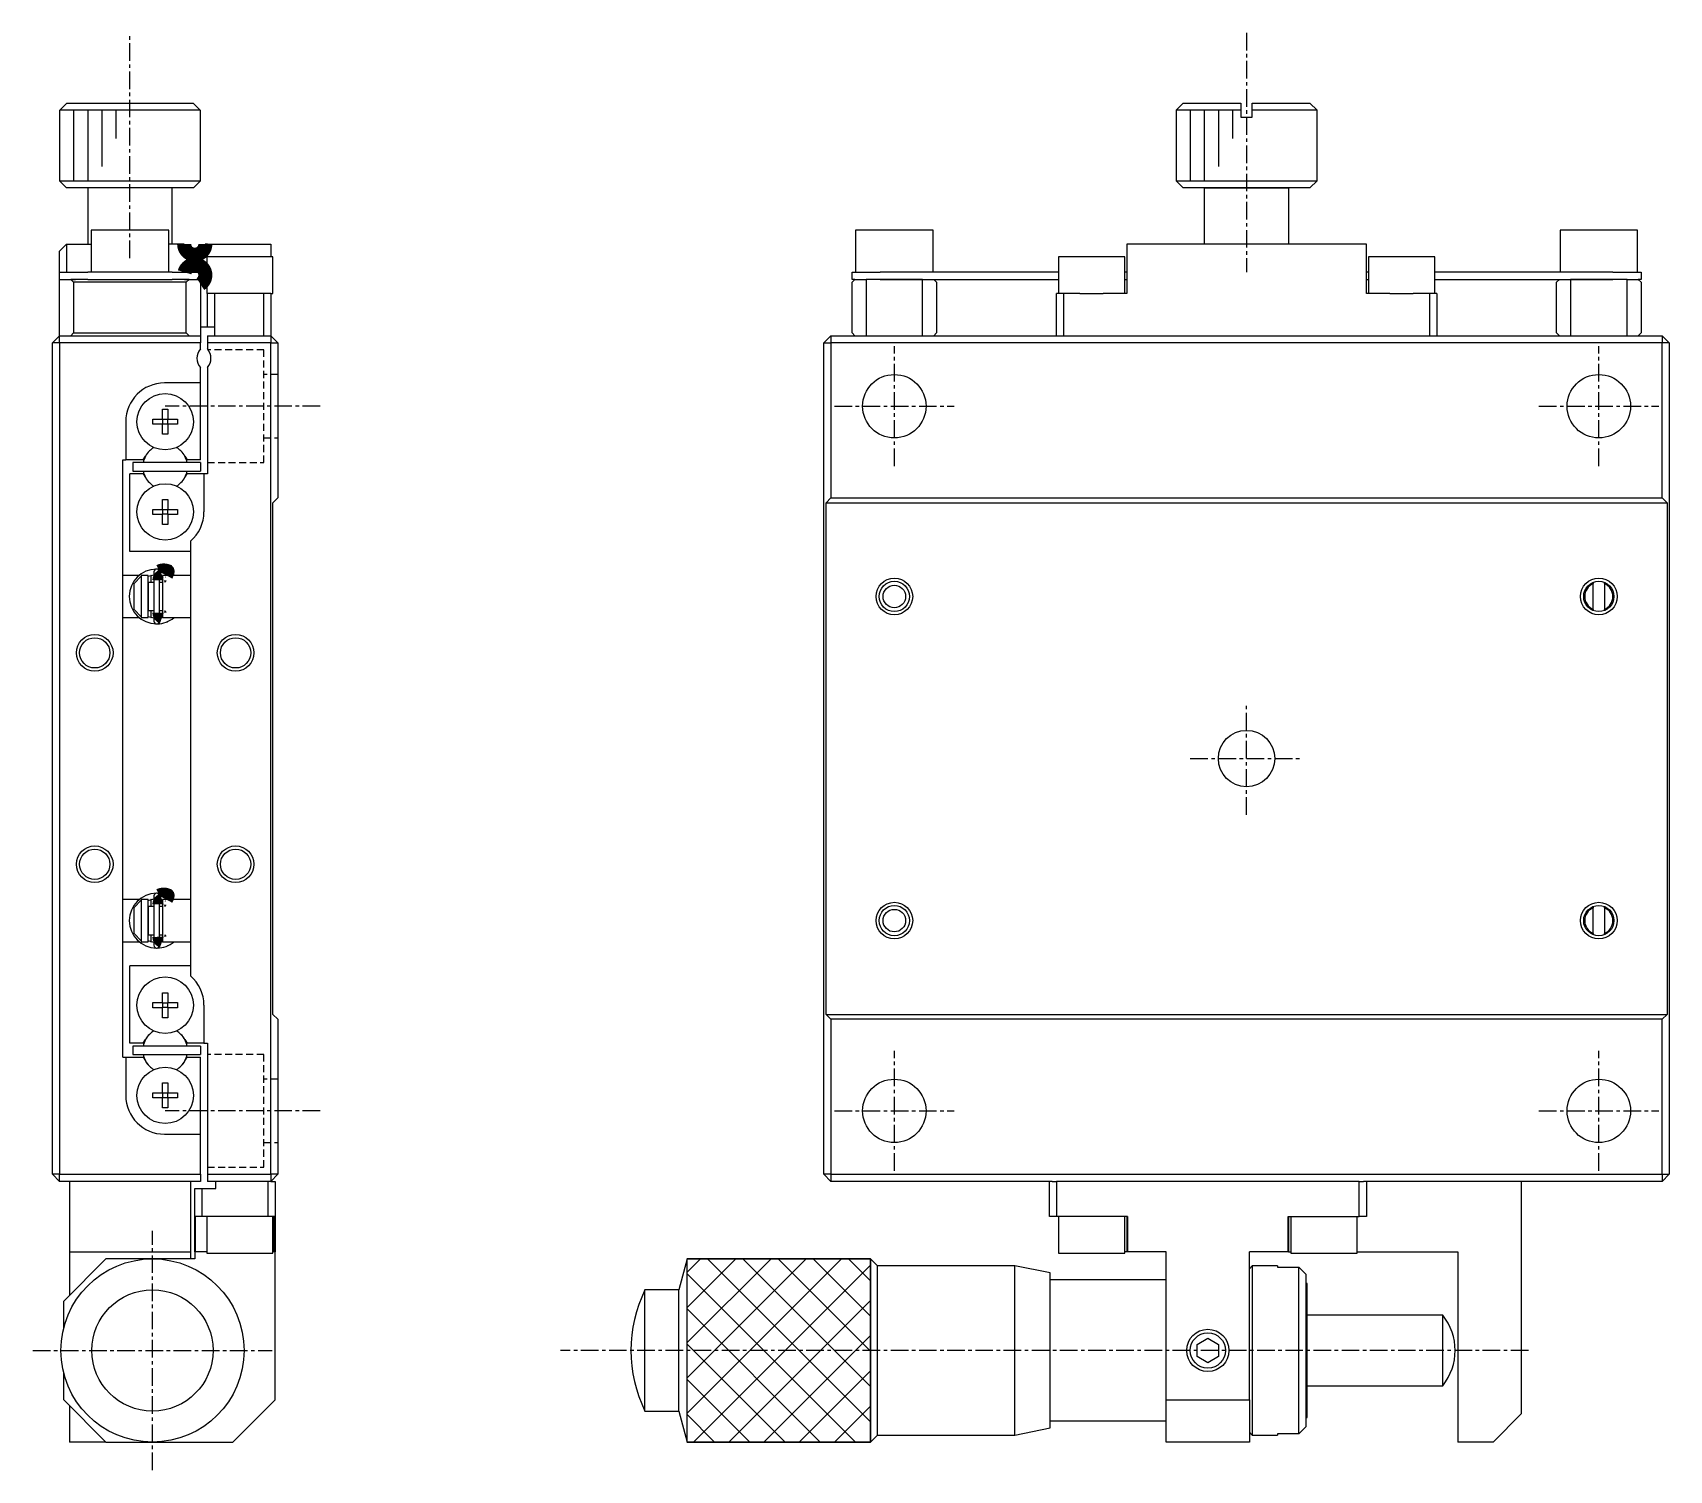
# Model space of a CAD drawing. Extents: x 10 to 331, y 10 to 234.
# Drawn here: x 214.6 to 330.8, y 99.5 to 201.5 of the extents above; entities that cross this region are included whole.
import ezdxf

# ---------------------------------------------------------------- set-up
doc = ezdxf.new("R2010")
doc.units = 0
doc.linetypes.add('CENTER', pattern=[2, 1.25, -0.25, 0.25, -0.25])
doc.linetypes.add('DASHED', pattern=[0.75, 0.5, -0.25])
doc.layers.get('0').update_dxf_attribs({"linetype": 'CONTINUOUS'})
doc.layers.add('CENTER', color=1, linetype='CENTER')

msp = doc.modelspace()

# ---------------------------------------------------------------- linework, layer by layer
at = {"color": 7, "linetype": 'CONTINUOUS'}
for p, q in [((216.516026, 196), (217.017813, 196.5)), ((217.017813, 196.5), (225.982187, 196.5)), ((225.982187, 196.5), (226.483974, 196)), ((296.255074, 196.5), (295.755074, 196)), ((296.255074, 196.5), (300.355074, 196.5)), ((300.355074, 196.5), (300.355074, 196)), ((301.155074, 196.5), (305.255074, 196.5)), ((301.155074, 196), (301.155074, 196.5)), ((305.755074, 196), (305.255074, 196.5)), ((216.5, 195.5), (216.516026, 195.5)), ((216.5, 195.5), (216.5, 191)), ((216.516026, 195.5), (216.516026, 196)), ((226.483974, 196), (216.516026, 196)), ((226.483974, 196), (226.483974, 195.5)), ((226.483974, 195.5), (226.5, 195.5)), ((226.5, 191), (226.5, 195.5)), ((300.355074, 196), (295.755074, 196)), ((295.755074, 196), (295.755074, 191)), ((300.355074, 196), (300.355074, 195.5)), ((300.355074, 195.5), (301.155074, 195.5)), ((305.755074, 196), (301.155074, 196)), ((301.155074, 195.5), (301.155074, 196)), ((305.755074, 191), (305.755074, 196)), ((216.5, 191), (226.5, 191)), ((216.5, 191), (217, 190.5)), ((226, 190.5), (217, 190.5)), ((218.5, 190.5), (218.5, 186.5)), ((224.5, 186.5), (224.5, 190.5)), ((226, 190.5), (226.5, 191)), ((295.755074, 191), (300.755074, 191)), ((295.755074, 191), (296.255074, 190.5)), ((297.755074, 190.5), (296.255074, 190.5)), ((300.755074, 190.5), (296.255074, 190.5)), ((303.755074, 190.5), (297.755074, 190.5)), ((297.755074, 190.5), (300.755074, 190.5)), ((297.755074, 190.5), (297.755074, 186.5)), ((300.755074, 191), (305.755074, 191)), ((305.255074, 190.5), (300.755074, 190.5)), ((300.755074, 190.5), (303.755074, 190.5)), ((305.255074, 190.5), (303.755074, 190.5)), ((303.755074, 186.5), (303.755074, 190.5)), ((305.255074, 190.5), (305.755074, 191)), ((224.25, 187.5), (218.75, 187.5)), ((218.75, 187.5), (218.75, 184.5)), ((224.25, 184.5), (224.25, 187.5)), ((275.755074, 187.5), (273.005074, 187.5)), ((273.005074, 187.5), (273.005074, 184.5)), ((278.505074, 187.5), (275.755074, 187.5)), ((278.505074, 184.5), (278.505074, 187.5)), ((325.755074, 187.5), (323.005074, 187.5)), ((323.005074, 187.5), (323.005074, 184.5)), ((328.505074, 187.5), (325.755074, 187.5)), ((328.505074, 184.5), (328.505074, 187.5)), ((217, 186.5), (216.5, 186)), ((216.5, 184.5), (216.5, 186)), ((217, 186.5), (217, 184.5)), ((217, 186.5), (218.75, 186.5)), ((225.35, 186.5), (224.25, 186.5)), ((227, 186.5), (226.85, 186.5)), ((227, 186.5), (231.5, 186.5)), ((227, 185.6), (227, 186.5)), ((231.5, 186.5), (231.5, 185.6)), ((299.505074, 186.5), (292.255074, 186.5)), ((292.255074, 186.5), (292.255074, 183)), ((302.005074, 186.5), (299.505074, 186.5)), ((309.255074, 186.5), (302.005074, 186.5)), ((309.255074, 183), (309.255074, 186.5)), ((231.65, 185.6), (226.95, 185.6)), ((226.95, 185.6), (226.95, 183)), ((231.65, 183), (231.65, 185.6)), ((289.755074, 185.6), (287.405074, 185.6)), ((287.405074, 185.6), (287.405074, 183)), ((292.105074, 185.6), (289.755074, 185.6)), ((292.105074, 183), (292.105074, 185.6)), ((311.755074, 185.6), (309.405074, 185.6)), ((309.405074, 185.6), (309.405074, 183)), ((314.105074, 185.6), (311.755074, 185.6)), ((314.105074, 183), (314.105074, 185.6)), ((216.5, 184), (216.5, 184.5)), ((216.5, 184.5), (218.5, 184.5)), ((216.5, 180), (216.5, 184)), ((216.5, 184), (217.3, 184)), ((217.5, 183.8), (217.3, 184)), ((217.3, 184), (217.62822, 184)), ((217.62822, 184), (217.3, 184)), ((217.5, 183.8), (217.5, 180.2)), ((225.5, 183.8), (217.5, 183.8)), ((218.5, 184), (217.62822, 184)), ((224.5, 184.5), (218.5, 184.5)), ((218.5, 184), (224.5, 184)), ((224.5, 184.5), (226.5, 184.5)), ((225.37178, 184), (224.5, 184)), ((225.7, 184), (225.37178, 184)), ((225.37178, 184), (225.7, 184)), ((225.7, 184), (225.5, 183.8)), ((225.5, 180.2), (225.5, 183.8)), ((225.7, 184), (226.5, 184)), ((226.5, 184.5), (226.5, 184)), ((226.5, 184), (226.5, 180)), ((272.755074, 184), (272.755074, 184.5)), ((272.755074, 184.5), (274.755074, 184.5)), ((272.955074, 184), (272.755074, 183.8)), ((272.955074, 184), (272.755074, 184)), ((272.755074, 180.2), (272.755074, 183.8)), ((272.955074, 184), (273.755074, 184)), ((273.755074, 184), (273.755074, 180)), ((274.755074, 184), (273.755074, 184)), ((274.755074, 184), (273.755074, 184)), ((287.405074, 184.5), (274.755074, 184.5)), ((277.755074, 184), (274.755074, 184)), ((274.755074, 184), (277.755074, 184)), ((277.755074, 180), (277.755074, 184)), ((277.755074, 184), (287.405074, 184)), ((278.755074, 183.8), (278.555074, 184)), ((278.755074, 183.8), (278.755074, 180.2)), ((292.255074, 184.5), (292.105074, 184.5)), ((292.105074, 184), (292.255074, 184)), ((309.405074, 184.5), (309.255074, 184.5)), ((309.255074, 184), (309.405074, 184)), ((326.755074, 184.5), (314.105074, 184.5)), ((314.105074, 184), (323.755074, 184)), ((322.955074, 184), (322.755074, 183.8)), ((322.755074, 180.2), (322.755074, 183.8)), ((323.755074, 184), (323.755074, 180)), ((326.755074, 184), (323.755074, 184)), ((323.755074, 184), (326.755074, 184)), ((326.755074, 184.5), (328.755074, 184.5)), ((327.755074, 184), (326.755074, 184)), ((327.755074, 184), (326.755074, 184)), ((327.755074, 180), (327.755074, 184)), ((327.755074, 184), (328.555074, 184)), ((328.755074, 183.8), (328.555074, 184)), ((328.755074, 184), (328.555074, 184)), ((328.755074, 184.5), (328.755074, 184)), ((328.755074, 183.8), (328.755074, 180.2)), ((226.95, 183), (227, 183)), ((227, 180.6), (227, 183)), ((227.5, 183), (227, 183)), ((227.5, 183), (227.5, 180.6)), ((231, 183), (227.5, 183)), ((231, 180), (231, 183)), ((231.5, 183), (231, 183)), ((231.5, 183), (231.65, 183)), ((231.5, 183), (231.5, 180)), ((287.255074, 180), (287.255074, 183)), ((287.755074, 183), (287.255074, 183)), ((287.755074, 183), (287.755074, 180)), ((288.928938, 183), (287.755074, 183)), ((288.928938, 183), (289.755074, 183)), ((289.755074, 183), (290.58121, 183)), ((292.255074, 183), (290.58121, 183)), ((310.928938, 183), (309.255074, 183)), ((310.928938, 183), (311.755074, 183)), ((311.755074, 183), (312.58121, 183)), ((313.755074, 183), (312.58121, 183)), ((313.755074, 180), (313.755074, 183)), ((314.255074, 183), (313.755074, 183)), ((314.255074, 183), (314.255074, 180)), ((217.3, 180), (217.5, 180.2)), ((217.5, 180.2), (225.5, 180.2)), ((225.5, 180.2), (225.7, 180)), ((227, 180.6), (226.5, 180.6)), ((227.5, 180.6), (227, 180.6)), ((227.5, 180.6), (227.5, 180)), ((272.755074, 180.2), (272.955074, 180)), ((278.555074, 180), (278.755074, 180.2)), ((322.755074, 180.2), (322.955074, 180)), ((328.555074, 180), (328.755074, 180.2)), ((216.5, 180), (216, 179.5)), ((216.5, 179.5), (216, 179.5)), ((216, 120.5), (216, 179.5)), ((216.5, 179.5), (216.5, 180)), ((216.5, 180), (226.5, 180)), ((216.5, 179.5), (216.5, 120.5)), ((226.5, 179.5), (216.5, 179.5)), ((226.5, 180), (226.5, 179.5)), ((226.5, 179.061438), (226.5, 179.5)), ((227, 180), (231.5, 180)), ((227, 180), (227, 179.5)), ((231.5, 179.5), (227, 179.5)), ((227, 179.5), (227, 179.061438)), ((231.5, 180), (231.5, 179.5)), ((231.5, 180), (232, 179.5)), ((231.5, 120.5), (231.5, 179.5)), ((231.5, 179.5), (232, 179.5)), ((232, 179.5), (232, 168.5)), ((271.255074, 180), (270.755074, 179.5)), ((270.755074, 120.5), (270.755074, 179.5)), ((270.755074, 179.5), (271.255074, 179.5)), ((271.255074, 180), (271.255074, 179.5)), ((271.255074, 180), (287.755074, 180)), ((271.255074, 179.5), (271.255074, 168.5)), ((330.255074, 179.5), (271.255074, 179.5)), ((287.755074, 180), (313.755074, 180)), ((287.755074, 180), (313.755074, 180)), ((313.755074, 180), (330.255074, 180)), ((330.255074, 180), (330.255074, 179.5)), ((330.755074, 179.5), (330.255074, 180)), ((330.255074, 168.5), (330.255074, 179.5)), ((330.755074, 179.5), (330.255074, 179.5)), ((330.755074, 179.5), (330.755074, 120.5)), ((226.5, 176.65), (226.5, 177.738562)), ((227, 177.738562), (227, 170.2)), ((226.5, 176.65), (223.95, 176.65)), ((226.5, 171.2), (226.5, 176.65)), ((223.82, 174.786361), (224.18, 174.786361)), ((223.82, 174.08), (223.82, 174.786361)), ((224.18, 174.786361), (224.18, 174.08)), ((221.2, 173.9), (221.2, 171.2)), ((223.113639, 173.72), (223.113639, 174.08)), ((223.113639, 174.08), (223.82, 174.08)), ((223.82, 173.72), (223.113639, 173.72)), ((223.830372, 174.069628), (223.82, 174.08)), ((223.830372, 173.730372), (223.82, 173.72)), ((223.82, 173.013639), (223.82, 173.72)), ((223.830372, 174.069628), (224.169628, 174.069628)), ((223.830372, 173.730372), (223.830372, 174.069628)), ((224.169628, 173.730372), (223.830372, 173.730372)), ((224.169628, 174.069628), (224.18, 174.08)), ((224.169628, 174.069628), (224.169628, 173.730372)), ((224.169628, 173.730372), (224.18, 173.72)), ((224.18, 174.08), (224.886361, 174.08)), ((224.18, 173.72), (224.18, 173.013639)), ((224.886361, 173.72), (224.18, 173.72)), ((224.886361, 174.08), (224.886361, 173.72)), ((224.18, 173.013639), (223.82, 173.013639)), ((221, 171.2), (221.2, 171.2)), ((221, 128.8), (221, 171.2)), ((222.449194, 171.2), (221.2, 171.2)), ((221.7, 171), (221.7, 170.4)), ((226.5, 171), (221.7, 171)), ((222.449194, 171.2), (222.59936, 171.460095)), ((225.40064, 171.460095), (225.550806, 171.2)), ((226.5, 171.2), (225.550806, 171.2)), ((226.5, 171), (226.5, 170.4)), ((221.5, 164.7), (221.5, 170.2)), ((222.449194, 170.2), (221.5, 170.2)), ((221.7, 170.4), (226.5, 170.4)), ((222.449194, 170.2), (222.59936, 169.939905)), ((225.40064, 169.939905), (225.550806, 170.2)), ((226.75, 170.2), (225.550806, 170.2)), ((226.75, 170.2), (226.75, 167.5)), ((227, 170.2), (226.75, 170.2)), ((231.65, 168.15), (232, 168.5)), ((270.905074, 168.15), (271.255074, 168.5)), ((271.255074, 168.5), (330.255074, 168.5)), ((330.255074, 168.5), (330.605074, 168.15)), ((223.113639, 167.32), (223.113639, 167.68)), ((223.113639, 167.68), (223.82, 167.68)), ((223.82, 167.32), (223.113639, 167.32)), ((223.82, 168.386361), (224.18, 168.386361)), ((223.82, 167.68), (223.82, 168.386361)), ((223.830372, 167.669628), (223.82, 167.68)), ((223.830372, 167.330372), (223.82, 167.32)), ((223.82, 166.613639), (223.82, 167.32)), ((223.830372, 167.669628), (224.169628, 167.669628)), ((223.830372, 167.330372), (223.830372, 167.669628)), ((224.169628, 167.330372), (223.830372, 167.330372)), ((224.169628, 167.669628), (224.18, 167.68)), ((224.169628, 167.669628), (224.169628, 167.330372)), ((224.169628, 167.330372), (224.18, 167.32)), ((224.18, 168.386361), (224.18, 167.68)), ((224.18, 167.68), (224.886361, 167.68)), ((224.18, 167.32), (224.18, 166.613639)), ((224.886361, 167.32), (224.18, 167.32)), ((224.886361, 167.68), (224.886361, 167.32)), ((231.65, 131.85), (231.65, 168.15)), ((270.905074, 131.85), (270.905074, 168.15)), ((270.905074, 168.15), (330.605074, 168.15)), ((330.605074, 168.15), (330.605074, 131.85)), ((224.18, 166.613639), (223.82, 166.613639)), ((225.8, 165.420938), (225.8, 162.575)), ((225.8, 164.7), (221.5, 164.7)), ((222.163431, 163), (221, 163)), ((221.8, 162.4201), (222.3, 162.949247)), ((222.163941, 163), (222.163826, 163)), ((222.8, 163), (222.3, 163)), ((222.3, 163), (222.3, 162.949247)), ((222.3, 162.949247), (222.3, 160.057999)), ((222.799845, 162.93522), (223.204977, 163.043682)), ((222.8, 160), (222.8, 163)), ((222.8, 162.5), (222.8, 162.999938)), ((222.988515, 163), (222.988328, 163)), ((222.988643, 163), (222.988515, 163)), ((222.988957, 163), (222.98885, 163)), ((222.989517, 163), (222.989081, 163)), ((223, 163), (222.989601, 163)), ((223, 162.5), (223, 163)), ((223.205, 163.25), (223.205, 159.75)), ((224.115052, 163.307695), (223.427589, 163.443656)), ((223.595, 159.75), (223.595, 163.25)), ((225.8, 163), (223.8, 163)), ((223.8, 163), (223.8, 160)), ((224.174259, 163.282271), (224.075042, 162.999975)), ((224.636031, 163.000123), (224.164086, 163.287581)), ((224.173188, 163.283663), (224.174259, 163.282271)), ((221.8, 160.587145), (221.8, 162.4201)), ((222.8, 160.5), (222.8, 162.5)), ((223.205, 162.5), (222.8, 162.5)), ((222.8, 162.5), (222.8, 160.5)), ((223.8, 162.5), (223.595, 162.5)), ((225.8, 162.575), (225.8, 160.425)), ((325.355074, 162.498389), (325.355074, 162.416515)), ((325.355074, 160.583485), (325.355074, 162.416515)), ((326.155074, 162.416515), (326.155074, 162.498389)), ((326.155074, 162.416515), (326.155074, 160.583485)), ((222.3, 160.057999), (221.8, 160.587145)), ((221.8, 160.5799), (221.8, 160.587145)), ((222.8, 160), (222.8, 160.5)), ((222.8, 160.5), (223.205, 160.5)), ((223, 160), (223, 160.5)), ((223.595, 160.5), (223.8, 160.5)), ((225.8, 160.425), (225.8, 139.575)), ((325.355074, 160.583485), (325.355074, 160.501611)), ((326.155074, 160.501611), (326.155074, 160.583485)), ((221, 160), (222.163575, 160)), ((222.3, 160.057999), (222.3, 160)), ((222.3, 160), (222.8, 160)), ((223.204945, 159.956634), (222.799839, 160.064446)), ((222.988163, 160), (222.988314, 160)), ((222.988532, 160), (222.988647, 160)), ((222.988647, 160), (222.988802, 160)), ((222.988802, 160), (222.988927, 160)), ((222.988939, 160), (222.989039, 160)), ((222.989039, 160), (222.989142, 160)), ((222.98927, 160), (222.989447, 160)), ((222.989447, 160), (222.989577, 160)), ((222.989713, 160), (223, 160)), ((223.800166, 159.9966), (223.595042, 159.956311)), ((223.8, 160), (225.8, 160)), ((223.811645, 159.999717), (223.800166, 159.9966)), ((224.105743, 159.689561), (224.106671, 159.689862)), ((224.106671, 159.689862), (224.1081, 159.690327)), ((224.1081, 159.690327), (224.109404, 159.690755)), ((224.109404, 159.690755), (224.110319, 159.691057)), ((224.110319, 159.691057), (224.111549, 159.691465)), ((224.111549, 159.691465), (224.112538, 159.691795)), ((224.112538, 159.691795), (224.113697, 159.692183)), ((224.113697, 159.692183), (224.114726, 159.692531)), ((224.114726, 159.692531), (224.116948, 159.693286)), ((224.116948, 159.693286), (224.11786, 159.693599)), ((224.11786, 159.693599), (224.122204, 159.695108)), ((224.122204, 159.695108), (224.124234, 159.695824)), ((224.124234, 159.695824), (224.127062, 159.696834)), ((224.127062, 159.696834), (224.164531, 159.71156)), ((224.160691, 159.711783), (224.16318, 159.711275)), ((224.16318, 159.711275), (224.16286, 159.712039)), ((224.164531, 159.71156), (224.16318, 159.711275)), ((224.164288, 159.712505), (224.182242, 159.720291)), ((224.16526, 159.711983), (224.164531, 159.71156)), ((222.163431, 140), (221, 140)), ((221.8, 139.4201), (222.3, 139.949247)), ((221.8, 137.587145), (221.8, 139.4201)), ((222.163941, 140), (222.163826, 140)), ((222.8, 140), (222.3, 140)), ((222.3, 140), (222.3, 139.949247)), ((222.3, 139.949247), (222.3, 137.057999)), ((222.799845, 139.93522), (223.204977, 140.043682)), ((222.8, 137), (222.8, 140)), ((222.8, 139.5), (222.8, 139.999938)), ((222.8, 137.5), (222.8, 139.5)), ((223.205, 139.5), (222.8, 139.5)), ((222.8, 139.5), (222.8, 137.5)), ((222.988515, 140), (222.988328, 140)), ((222.988643, 140), (222.988515, 140)), ((222.988957, 140), (222.98885, 140)), ((222.989517, 140), (222.989081, 140)), ((223, 140), (222.989601, 140)), ((223, 139.5), (223, 140)), ((223.205, 140.25), (223.205, 136.75)), ((224.115052, 140.307695), (223.427589, 140.443656)), ((223.595, 136.75), (223.595, 140.25)), ((223.8, 139.5), (223.595, 139.5)), ((225.8, 140), (223.8, 140)), ((223.8, 140), (223.8, 137)), ((224.173188, 140.283663), (224.075042, 139.999975)), ((224.636031, 140.000123), (224.164086, 140.287581)), ((224.193393, 140.274764), (224.173634, 140.283458)), ((225.8, 139.575), (225.8, 137.425)), ((325.355074, 139.498389), (325.355074, 139.416515)), ((325.355074, 137.583485), (325.355074, 139.416515)), ((326.155074, 139.416515), (326.155074, 139.498389)), ((326.155074, 139.416515), (326.155074, 137.583485)), ((222.3, 137.057999), (221.8, 137.587145)), ((221.8, 137.5799), (221.8, 137.587145)), ((223.204945, 136.956634), (222.799839, 137.064446)), ((222.8, 137), (222.8, 137.5)), ((222.8, 137.5), (223.205, 137.5)), ((223, 137), (223, 137.5)), ((223.595, 137.5), (223.8, 137.5)), ((225.8, 137.425), (225.8, 134.579062)), ((325.355074, 137.583485), (325.355074, 137.501611)), ((326.155074, 137.501611), (326.155074, 137.583485)), ((221, 137), (222.163575, 137)), ((222.3, 137.057999), (222.3, 137)), ((222.3, 137), (222.8, 137)), ((222.988163, 137), (222.988314, 137)), ((222.988532, 137), (222.988647, 137)), ((222.988647, 137), (222.988802, 137)), ((222.988802, 137), (222.988927, 137)), ((222.988939, 137), (222.989039, 137)), ((222.989039, 137), (222.989142, 137)), ((222.98927, 137), (222.989447, 137)), ((222.989447, 137), (222.989577, 137)), ((222.989713, 137), (223, 137)), ((223.800166, 136.9966), (223.595042, 136.956311)), ((223.8, 137), (225.8, 137)), ((223.811645, 136.999717), (223.800166, 136.9966)), ((224.105743, 136.689561), (224.106671, 136.689862)), ((224.106671, 136.689862), (224.1081, 136.690327)), ((224.1081, 136.690327), (224.109404, 136.690755)), ((224.109404, 136.690755), (224.110319, 136.691057)), ((224.110319, 136.691057), (224.111549, 136.691465)), ((224.111549, 136.691465), (224.112538, 136.691795)), ((224.112538, 136.691795), (224.113697, 136.692183)), ((224.113697, 136.692183), (224.114726, 136.692531)), ((224.114726, 136.692531), (224.116948, 136.693286)), ((224.116948, 136.693286), (224.11786, 136.693599)), ((224.11786, 136.693599), (224.122204, 136.695108)), ((224.122204, 136.695108), (224.124234, 136.695824)), ((224.124234, 136.695824), (224.127062, 136.696834)), ((224.127062, 136.696834), (224.164531, 136.71156)), ((224.160691, 136.711783), (224.16318, 136.711275)), ((224.16318, 136.711275), (224.16286, 136.712039)), ((224.164531, 136.71156), (224.16318, 136.711275)), ((224.164288, 136.712505), (224.197095, 136.726898)), ((224.16526, 136.711983), (224.164531, 136.71156)), ((221.5, 129.8), (221.5, 135.3)), ((225.8, 135.3), (221.5, 135.3)), ((223.113639, 132.32), (223.113639, 132.68)), ((223.113639, 132.68), (223.82, 132.68)), ((223.82, 133.386361), (224.18, 133.386361)), ((223.82, 132.68), (223.82, 133.386361)), ((223.830372, 132.669628), (223.82, 132.68)), ((223.830372, 132.330372), (223.830372, 132.669628)), ((223.830372, 132.669628), (224.169628, 132.669628)), ((224.169628, 132.669628), (224.18, 132.68)), ((224.169628, 132.669628), (224.169628, 132.330372)), ((224.18, 133.386361), (224.18, 132.68)), ((224.18, 132.68), (224.886361, 132.68)), ((224.886361, 132.68), (224.886361, 132.32)), ((226.75, 132.5), (226.75, 129.8)), ((223.82, 132.32), (223.113639, 132.32)), ((223.830372, 132.330372), (223.82, 132.32)), ((223.82, 131.613639), (223.82, 132.32)), ((224.18, 131.613639), (223.82, 131.613639)), ((224.169628, 132.330372), (223.830372, 132.330372)), ((224.169628, 132.330372), (224.18, 132.32)), ((224.18, 132.32), (224.18, 131.613639)), ((224.886361, 132.32), (224.18, 132.32)), ((232, 131.5), (231.65, 131.85)), ((232, 131.5), (232, 120.5)), ((271.255074, 131.5), (270.905074, 131.85)), ((270.905074, 131.85), (330.605074, 131.85)), ((271.255074, 131.5), (271.255074, 120.5)), ((330.255074, 131.5), (271.255074, 131.5)), ((330.605074, 131.85), (330.255074, 131.5)), ((330.255074, 120.5), (330.255074, 131.5)), ((222.449194, 129.8), (221.5, 129.8)), ((221.7, 129.6), (221.7, 129)), ((226.5, 129.6), (221.7, 129.6)), ((221.7, 129), (226.5, 129)), ((222.449194, 129.8), (222.59936, 130.060095)), ((225.40064, 130.060095), (225.550806, 129.8)), ((226.75, 129.8), (225.550806, 129.8)), ((226.5, 129.6), (226.5, 129)), ((226.75, 129.8), (227, 129.8)), ((227, 129.8), (227, 120.5)), ((221, 128.8), (221.2, 128.8)), ((221.2, 128.8), (221.2, 126.1)), ((221.2, 128.8), (222.449194, 128.8)), ((222.449194, 128.8), (222.59936, 128.539905)), ((225.40064, 128.539905), (225.550806, 128.8)), ((225.550806, 128.8), (226.5, 128.8)), ((226.5, 123.35), (226.5, 128.8)), ((223.82, 126.986361), (224.18, 126.986361)), ((223.82, 126.28), (223.82, 126.986361)), ((224.18, 126.986361), (224.18, 126.28)), ((223.113639, 125.92), (223.113639, 126.28)), ((223.113639, 126.28), (223.82, 126.28)), ((223.82, 125.92), (223.113639, 125.92)), ((223.830372, 126.269628), (223.82, 126.28)), ((223.830372, 125.930372), (223.82, 125.92)), ((223.82, 125.213639), (223.82, 125.92)), ((223.830372, 125.930372), (223.830372, 126.269628)), ((223.830372, 126.269628), (224.169628, 126.269628)), ((224.169628, 125.930372), (223.830372, 125.930372)), ((224.169628, 126.269628), (224.18, 126.28)), ((224.169628, 126.269628), (224.169628, 125.930372)), ((224.169628, 125.930372), (224.18, 125.92)), ((224.18, 126.28), (224.886361, 126.28)), ((224.18, 125.92), (224.18, 125.213639)), ((224.886361, 125.92), (224.18, 125.92)), ((224.886361, 126.28), (224.886361, 125.92)), ((224.18, 125.213639), (223.82, 125.213639)), ((223.95, 123.35), (226.5, 123.35)), ((226.5, 120.5), (226.5, 123.35)), ((216.5, 120.5), (216, 120.5)), ((216.5, 120), (216, 120.5)), ((216.5, 120.5), (226.5, 120.5)), ((216.5, 120), (216.5, 120.5)), ((226.5, 120), (216.5, 120)), ((217.2, 120), (217.2, 115)), ((225.8, 120), (225.8, 115)), ((226.5, 120.5), (226.5, 120)), ((227, 120.5), (231.5, 120.5)), ((227, 120.5), (227, 120)), ((231.5, 120), (227, 120)), ((227.6, 119.5), (227.6, 120)), ((231.3, 117.5), (231.3, 120)), ((232, 120.5), (231.5, 120.5)), ((231.5, 120.5), (231.5, 120)), ((232, 120.5), (231.5, 120)), ((231.5, 120), (231.8, 120)), ((231.8, 120), (231.8, 117.5)), ((271.255074, 120.5), (270.755074, 120.5)), ((270.755074, 120.5), (271.255074, 120)), ((271.255074, 120.5), (330.255074, 120.5)), ((271.255074, 120.5), (271.255074, 120)), ((286.955074, 120), (271.255074, 120)), ((286.755074, 117.5), (286.755074, 120)), ((286.955074, 120), (287.255074, 120)), ((287.255074, 120), (287.255074, 117.5)), ((308.755074, 120), (287.255074, 120)), ((308.755074, 117.5), (308.755074, 120)), ((308.755074, 120), (309.055074, 120)), ((330.255074, 120), (309.055074, 120)), ((309.255074, 120), (309.255074, 117.5)), ((320.255074, 120), (320.255074, 103.5)), ((330.255074, 120.5), (330.255074, 120)), ((330.255074, 120.5), (330.755074, 120.5)), ((330.255074, 120), (330.755074, 120.5)), ((226.1, 117.5), (226.1, 119.5)), ((226.1, 119.5), (226.6, 119.5)), ((226.6, 119.5), (226.6, 117.5)), ((226.6, 119.5), (227.6, 119.5)), ((226.6, 117.5), (226.1, 117.5)), ((226.1, 115), (226.1, 117.5)), ((226.140264, 117.5), (226.140264, 115)), ((231.3, 117.5), (226.6, 117.5)), ((226.95, 117.5), (226.95, 114.9)), ((231.8, 117.5), (231.3, 117.5)), ((231.65, 114.9), (231.65, 117.5)), ((231.730821, 115), (231.730821, 117.5)), ((231.8, 117.5), (231.8, 115)), ((287.255074, 117.5), (286.755074, 117.5)), ((292.302602, 117.5), (287.255074, 117.5)), ((287.405074, 117.5), (287.405074, 114.9)), ((292.105074, 114.9), (292.105074, 117.5)), ((292.273229, 115), (292.273229, 117.5)), ((292.302602, 117.5), (292.302602, 115)), ((303.707546, 117.5), (308.755074, 117.5)), ((303.707546, 115), (303.707546, 117.5)), ((303.736919, 117.5), (303.736919, 115)), ((303.905074, 117.5), (303.905074, 114.9)), ((308.605074, 114.9), (308.605074, 117.5)), ((309.255074, 117.5), (308.755074, 117.5)), ((217.2, 115), (225.8, 115)), ((217.2, 115), (217.2, 111.9)), ((225.8, 115), (225.8, 114.5)), ((226.140264, 115), (226.1, 115)), ((226.1, 115), (226.1, 114.5)), ((226.95, 115), (226.140264, 115)), ((231.730821, 115), (231.65, 115)), ((231.8, 115), (231.730821, 115)), ((231.8, 104.5), (231.8, 115)), ((292.273229, 115), (292.105074, 115)), ((292.302602, 115), (292.273229, 115)), ((295.055074, 115), (292.302602, 115)), ((295.055074, 104.5), (295.055074, 115)), ((303.707546, 115), (300.955074, 115)), ((300.955074, 104.5), (300.955074, 115)), ((303.736919, 115), (303.707546, 115)), ((303.736919, 115), (303.905074, 115)), ((308.605074, 115), (315.755074, 115)), ((315.755074, 115), (315.755074, 101.5)), ((219.8, 114.5), (216.8, 111.5)), ((223.1, 114.5), (219.8, 114.5)), ((226.1, 114.5), (223.1, 114.5)), ((226.95, 114.9), (229.3, 114.9)), ((229.3, 114.9), (231.65, 114.9)), ((261.055067, 114.499999), (260.465579, 112.3)), ((261.055067, 114.499999), (274.055068, 114.499999)), ((261.055067, 101.500001), (261.055067, 114.499999)), ((274.055068, 108.000101), (274.055068, 114.499999)), ((274.55507, 113.999996), (274.055068, 114.499999)), ((274.055068, 114.499999), (274.055068, 101.500001)), ((274.55507, 108.000094), (274.55507, 113.999996)), ((284.305075, 113.999996), (274.55507, 113.999996)), ((284.305075, 108.000094), (284.305075, 113.999996)), ((286.805074, 113.499997), (284.305075, 113.999996)), ((287.405074, 114.9), (292.105074, 114.9)), ((301.155074, 114), (300.955074, 113.8)), ((301.155074, 114), (301.155074, 102)), ((302.955074, 114), (301.155074, 114)), ((302.955074, 114), (302.955074, 113.91608)), ((302.955074, 113.91608), (304.455074, 113.91608)), ((303.905074, 114.9), (308.605074, 114.9)), ((304.455074, 102.08392), (304.455074, 113.91608)), ((304.455074, 113.91608), (304.955074, 113.408327)), ((286.805074, 108.000086), (286.805074, 113.499997)), ((295.055074, 113), (286.805074, 113)), ((304.955074, 113.408327), (304.955074, 102.591673)), ((305.055074, 112.75), (304.955074, 112.75)), ((305.055074, 103.25), (305.055074, 112.75)), ((258.055068, 108.000067), (258.055068, 112.3)), ((260.465579, 112.3), (258.055068, 112.3)), ((260.465579, 108.000067), (260.465579, 112.3)), ((216.8, 109.599996), (216.8, 111.5)), ((314.677565, 110.499996), (305.055074, 110.499996)), ((314.677565, 108.000039), (314.677565, 110.499996)), ((297.255074, 108.433013), (298.005074, 108.866025)), ((297.255074, 107.566987), (297.255074, 108.433013)), ((298.005074, 108.866025), (298.755074, 108.433013)), ((298.755074, 108.433013), (298.755074, 107.566987)), ((258.055068, 103.7), (258.055068, 108.000067)), ((260.465579, 103.7), (260.465579, 108.000067)), ((261.055067, 101.500001), (261.055067, 108.000101)), ((274.55507, 102.000004), (274.55507, 108.000094)), ((284.305075, 102.000004), (284.305075, 108.000094)), ((286.805074, 102.500003), (286.805074, 108.000086)), ((298.005074, 107.133975), (297.255074, 107.566987)), ((298.755074, 107.566987), (298.005074, 107.133975)), ((314.677565, 105.500004), (314.677565, 108.000039)), ((216.8, 104.5), (216.8, 106.400004)), ((305.055074, 105.500004), (314.677565, 105.500004)), ((216.8, 104.5), (219.8, 101.5)), ((217.2, 104.1), (217.2, 101.5)), ((228.8, 101.5), (231.8, 104.5)), ((258.055068, 103.7), (260.465579, 103.7)), ((260.465579, 103.7), (261.055067, 101.500001)), ((295.055074, 104.5), (300.955074, 104.5)), ((295.055074, 101.5), (295.055074, 104.5)), ((300.955074, 104.5), (300.955074, 101.5)), ((318.255074, 101.5), (320.255074, 103.5)), ((284.305075, 102.000004), (286.805074, 102.500003)), ((286.805074, 103), (295.055074, 103)), ((304.955074, 102.591673), (304.455074, 102.08392)), ((304.955074, 103.25), (305.055074, 103.25)), ((219.8, 101.5), (217.2, 101.5)), ((219.8, 101.5), (223.1, 101.5)), ((223.1, 101.5), (228.8, 101.5)), ((274.055068, 101.500001), (261.055067, 101.500001)), ((274.055068, 101.500001), (274.55507, 102.000004)), ((274.55507, 102.000004), (284.305075, 102.000004)), ((300.955074, 101.5), (295.055074, 101.5)), ((300.955074, 102.2), (301.155074, 102)), ((301.155074, 102), (302.955074, 102)), ((302.955074, 102.08392), (302.955074, 102)), ((304.455074, 102.08392), (302.955074, 102.08392)), ((318.255074, 101.5), (315.755074, 101.5))]:
    msp.add_line(p, q, dxfattribs=at)
at = {"color": 3, "linetype": 'CONTINUOUS'}
for p, q in [((217.5, 196), (217.5, 191)), ((218.5, 196), (218.5, 191)), ((219.5, 196), (219.5, 192)), ((220.5, 196), (220.5, 194)), ((296.755074, 196), (296.755074, 191)), ((297.755074, 196), (297.755074, 191)), ((298.755074, 196), (298.755074, 192)), ((299.755074, 196), (299.755074, 194)), ((224.058598, 163.080666), (224.167502, 163.283089)), ((224.150647, 136.719997), (224.160691, 136.711783)), ((261.055067, 108.000101), (261.055067, 114.499999)), ((274.055068, 114.499999), (261.055067, 114.499999)), ((261.055067, 113.555067), (261.999999, 114.499999)), ((261.055067, 111.055067), (264.499999, 114.499999)), ((261.055067, 108.555067), (266.999999, 114.499999)), ((261.055067, 106.055067), (269.499999, 114.499999)), ((261.055067, 103.555067), (271.999999, 114.499999)), ((261.500001, 101.500001), (274.055068, 114.055068)), ((262.500001, 114.499999), (274.055068, 102.944932)), ((265.000001, 114.499999), (274.055068, 105.444932)), ((267.500001, 114.499999), (274.055068, 107.944932)), ((270.000001, 114.499999), (274.055068, 110.444932)), ((272.500001, 114.499999), (274.055068, 112.944932)), ((261.055067, 113.444933), (272.999999, 101.500001)), ((264.000001, 101.500001), (274.055068, 111.555068)), ((261.055067, 110.944933), (270.499999, 101.500001)), ((261.055067, 108.444933), (267.999999, 101.500001)), ((266.500001, 101.500001), (274.055068, 109.055068)), ((274.055068, 101.500001), (274.055068, 108.000101)), ((261.055067, 105.944933), (265.499999, 101.500001)), ((269.000001, 101.500001), (274.055068, 106.555068)), ((261.055067, 103.444933), (262.999999, 101.500001)), ((271.500001, 101.500001), (274.055068, 104.055068)), ((261.055067, 101.500001), (274.055068, 101.500001)), ((274.000001, 101.500001), (274.055068, 101.555068))]:
    msp.add_line(p, q, dxfattribs=at)
at = {"color": 3, "linetype": 'DASHED'}
for p, q in [((231, 179), (227.0504, 179)), ((231, 171), (231, 179)), ((232, 177.25), (231, 177.25)), ((231, 172.75), (232, 172.75)), ((227, 171), (231, 171)), ((231, 129), (227, 129)), ((231, 121), (231, 129)), ((232, 127.25), (231, 127.25)), ((231, 122.75), (232, 122.75)), ((227, 121), (231, 121))]:
    msp.add_line(p, q, dxfattribs=at)
at = {"color": 7, "linetype": 'CONTINUOUS', "const_width": 1}
for points in [[(226.85, 186.5), (226.849906, 186.488189), (226.849627, 186.476393), (226.849166, 186.464655), (226.848527, 186.453015), (226.847679, 186.441048), (226.846651, 186.42921), (226.845451, 186.417528), (226.84409, 186.406031), (226.841382, 186.386628), (226.838249, 186.36776), (226.834732, 186.349438), (226.830866, 186.331674), (226.826693, 186.31448), (226.822248, 186.297867), (226.815052, 186.273724), (226.807321, 186.250607), (226.796143, 186.22091), (226.784153, 186.192686), (226.771419, 186.165789), (226.75088, 186.127367), (226.725948, 186.086855), (226.699032, 186.048709), (226.670304, 186.012913), (226.639518, 185.979018), (226.606929, 185.947259), (226.572252, 185.917351), (226.535752, 185.889574), (226.497259, 185.863851), (226.455581, 185.83965), (226.411701, 185.817839), (226.365866, 185.798705), (226.317535, 185.78224), (226.267276, 185.768892), (226.232286, 185.761759), (226.196462, 185.756229), (226.159859, 185.752393), (226.131688, 185.75067), (226.103111, 185.750006), (226.061143, 185.751007), (226.018469, 185.754445), (225.974336, 185.760603), (225.929717, 185.769587), (225.899867, 185.777196), (225.869917, 185.786165), (225.839949, 185.796527), (225.812528, 185.807281), (225.785072, 185.819324), (225.757766, 185.832635), (225.730436, 185.847373), (225.703396, 185.863442), (225.676477, 185.881027), (225.650015, 185.899989), (225.623958, 185.920445), (225.60216, 185.93906), (225.58088, 185.958693), (225.560195, 185.979317), (225.54227, 185.998565), (225.524897, 186.01859), (225.50813, 186.039359), (225.493506, 186.058792), (225.479435, 186.078814), (225.465955, 186.099392), (225.456461, 186.114829), (225.44731, 186.130548), (225.434459, 186.154235), (225.422407, 186.178494), (225.411195, 186.203272), (225.400781, 186.228722), (225.39127, 186.254643), (225.382695, 186.280971), (225.374942, 186.308196), (225.368201, 186.335778), (225.3625, 186.363642), (225.357057, 186.397397), (225.353148, 186.431464), (225.35079, 186.465709), (225.35, 186.5)], [(225.377158, 184.5), (225.384773, 184.525719), (225.39328, 184.551087), (225.402649, 184.576046), (225.412046, 184.598695), (225.422144, 184.620953), (225.432914, 184.642777), (225.445711, 184.666612), (225.459293, 184.689862), (225.473612, 184.712478), (225.488172, 184.733781), (225.503367, 184.754453), (225.51915, 184.774461), (225.541865, 184.800984), (225.565548, 184.826176), (225.583703, 184.844), (225.602303, 184.861067), (225.621298, 184.87736), (225.643162, 184.89481), (225.665433, 184.91127), (225.696002, 184.931888), (225.727107, 184.950729), (225.758593, 184.967788), (225.782655, 184.979553), (225.806837, 184.99033), (225.837942, 185.002726), (225.869107, 185.013574), (225.900231, 185.022906), (225.9388, 185.032471), (225.977103, 185.039862), (226.011271, 185.044733), (226.045078, 185.047986), (226.078636, 185.049696), (226.122321, 185.049668), (226.16535, 185.047147), (226.207375, 185.042274), (226.248815, 185.035088), (226.289115, 185.025765), (226.328666, 185.014291), (226.366984, 185.00087), (226.404227, 184.985526), (226.449866, 184.963396), (226.493655, 184.938386), (226.535309, 184.910742), (226.575286, 184.880176), (226.613069, 184.847047), (226.649069, 184.810908), (226.682804, 184.772059), (226.714433, 184.730084), (226.733089, 184.702117), (226.750832, 184.67272), (226.767582, 184.64181), (226.783341, 184.609104), (226.790783, 184.592094), (226.797936, 184.574563), (226.807074, 184.550101), (226.815618, 184.524488), (226.823495, 184.497624), (226.827212, 184.483475), (226.830725, 184.468943), (226.834015, 184.45402), (226.836662, 184.440808), (226.839122, 184.427251), (226.841377, 184.41337), (226.843408, 184.39919), (226.845197, 184.384734), (226.846724, 184.370024), (226.847685, 184.358872), (226.848488, 184.347584), (226.849126, 184.336192), (226.849592, 184.324729), (226.84989, 184.312765), (226.849998, 184.300751), (226.849914, 184.288736), (226.84964, 184.276766), (226.849096, 184.263254), (226.848312, 184.249828), (226.8473, 184.236533), (226.846072, 184.223411), (226.844639, 184.210507), (226.843013, 184.197864), (226.840032, 184.178126), (226.836622, 184.158964), (226.83282, 184.140383), (226.828667, 184.122387), (226.824202, 184.104979), (226.819462, 184.088166), (226.811401, 184.062486), (226.802732, 184.037946), (226.793516, 184.014455), (226.78161, 183.987089), (226.768991, 183.960948), (226.755703, 183.935921), (226.738004, 183.905725), (226.719311, 183.876971), (226.689733, 183.836626), (226.65787, 183.798717), (226.623917, 183.763334), (226.587451, 183.730006), (226.548865, 183.69915), (226.50767, 183.670471), (226.500159, 183.665671)], [(224.164531, 163.28844), (224.134364, 163.300494), (224.101945, 163.311653), (224.069018, 163.321176), (224.035666, 163.329039), (224.001972, 163.335224), (223.968017, 163.339716), (223.933885, 163.342506), (223.899659, 163.343585), (223.865423, 163.342953), (223.83126, 163.340611), (223.797254, 163.336564), (223.763487, 163.330822), (223.730043, 163.323399), (223.697004, 163.314314), (223.664449, 163.303587), (223.632458, 163.291245), (223.601111, 163.277317), (223.593453, 163.273625)], [(224.16318, 163.288725), (224.16514, 163.288104), (224.166614, 163.286358), (224.167594, 163.283499), (224.168073, 163.279545), (224.168049, 163.27452), (224.167521, 163.268456), (224.166493, 163.261391), (224.164972, 163.25337), (224.162967, 163.244443), (224.16049, 163.234666), (224.157557, 163.2241), (224.154187, 163.212811), (224.1504, 163.200872), (224.146221, 163.188356), (224.141676, 163.175342), (224.136793, 163.161913), (224.131603, 163.148151), (224.126138, 163.134145), (224.120434, 163.119982), (224.114525, 163.10575), (224.108449, 163.091539), (224.102244, 163.077439), (224.095948, 163.063538), (224.089603, 163.049923), (224.083247, 163.03668), (224.07692, 163.023893), (224.070662, 163.01164), (224.064512, 163)], [(223.595, 162.648501), (223.595334, 162.662726), (223.596394, 162.677706), (223.598177, 162.692615), (223.600681, 162.707419), (223.603898, 162.722082), (223.607822, 162.73657), (223.612445, 162.75085), (223.617756, 162.764887), (223.623743, 162.778647), (223.630394, 162.792099), (223.637694, 162.805209), (223.645628, 162.817947), (223.654176, 162.83028), (223.663321, 162.842179), (223.673043, 162.853614), (223.683319, 162.864555), (223.694126, 162.874976), (223.705439, 162.884849), (223.717232, 162.894147), (223.729478, 162.902848), (223.742147, 162.910926), (223.755209, 162.91836), (223.768634, 162.925129), (223.782386, 162.931214), (223.796434, 162.936597), (223.799979, 162.937829)], [(223.799975, 160.062173), (223.790159, 160.065707), (223.776201, 160.07142), (223.762552, 160.077833), (223.749246, 160.084926), (223.736317, 160.09268), (223.723797, 160.101074), (223.711716, 160.110083), (223.700103, 160.119684), (223.688986, 160.129851), (223.678391, 160.140556), (223.668343, 160.151771), (223.658864, 160.163468), (223.649977, 160.175617), (223.6417, 160.188186), (223.634052, 160.201143), (223.62705, 160.214458), (223.620709, 160.228097), (223.615043, 160.242026), (223.610063, 160.256213), (223.60578, 160.270622), (223.602202, 160.285221), (223.599338, 160.299973), (223.597193, 160.314844), (223.595771, 160.3298), (223.595076, 160.344804), (223.595, 160.351499)], [(224.164531, 140.28844), (224.134364, 140.300494), (224.101945, 140.311653), (224.069018, 140.321176), (224.035666, 140.329039), (224.001972, 140.335224), (223.968017, 140.339716), (223.933885, 140.342506), (223.899659, 140.343585), (223.865423, 140.342953), (223.83126, 140.340611), (223.797254, 140.336564), (223.763487, 140.330822), (223.730043, 140.323399), (223.697004, 140.314314), (223.664449, 140.303587), (223.632458, 140.291245), (223.601111, 140.277317), (223.593453, 140.273625)], [(224.16318, 140.288725), (224.16514, 140.288104), (224.166614, 140.286358), (224.167594, 140.283499), (224.168073, 140.279545), (224.168049, 140.27452), (224.167521, 140.268456), (224.166493, 140.261391), (224.164972, 140.25337), (224.162967, 140.244443), (224.16049, 140.234666), (224.157557, 140.2241), (224.154187, 140.212811), (224.1504, 140.200872), (224.146221, 140.188356), (224.141676, 140.175342), (224.136793, 140.161913), (224.131603, 140.148151), (224.126138, 140.134145), (224.120434, 140.119982), (224.114525, 140.10575), (224.108449, 140.091539), (224.102244, 140.077439), (224.095948, 140.063538), (224.089603, 140.049923), (224.083247, 140.03668), (224.07692, 140.023893), (224.070662, 140.01164), (224.064512, 140)], [(223.595, 139.648501), (223.595334, 139.662726), (223.596394, 139.677706), (223.598177, 139.692615), (223.600681, 139.707419), (223.603898, 139.722082), (223.607822, 139.73657), (223.612445, 139.75085), (223.617756, 139.764887), (223.623743, 139.778647), (223.630394, 139.792099), (223.637694, 139.805209), (223.645628, 139.817947), (223.654176, 139.83028), (223.663321, 139.842179), (223.673043, 139.853614), (223.683319, 139.864555), (223.694126, 139.874976), (223.705439, 139.884849), (223.717232, 139.894147), (223.729478, 139.902848), (223.742147, 139.910926), (223.755209, 139.91836), (223.768634, 139.925129), (223.782386, 139.931214), (223.796434, 139.936597), (223.799979, 139.937829)], [(223.799975, 137.062173), (223.790159, 137.065707), (223.776201, 137.07142), (223.762552, 137.077833), (223.749246, 137.084926), (223.736317, 137.09268), (223.723797, 137.101074), (223.711716, 137.110083), (223.700103, 137.119684), (223.688986, 137.129851), (223.678391, 137.140556), (223.668343, 137.151771), (223.658864, 137.163468), (223.649977, 137.175617), (223.6417, 137.188186), (223.634052, 137.201143), (223.62705, 137.214458), (223.620709, 137.228097), (223.615043, 137.242026), (223.610063, 137.256213), (223.60578, 137.270622), (223.602202, 137.285221), (223.599338, 137.299973), (223.597193, 137.314844), (223.595771, 137.3298), (223.595076, 137.344804), (223.595, 137.351499)]]:
    msp.add_lwpolyline(points, dxfattribs=at)
at = {"color": 7, "linetype": 'CONTINUOUS'}
for centre, radius in [((275.755074, 175), 2.25), ((325.755074, 175), 2.25), ((224, 173.9), 2), ((224, 167.5), 2), ((275.755074, 161.5), 1.075), ((275.755074, 161.5), 0.8), ((325.755074, 161.5), 1.075), ((219, 157.5), 1.075), ((229, 157.5), 1.075), ((300.755074, 150), 2), ((219, 142.5), 1.075), ((229, 142.5), 1.075), ((275.755074, 138.5), 1.075), ((325.755074, 138.5), 1.075), ((275.755074, 138.5), 0.8), ((224, 132.5), 2), ((224, 126.1), 2), ((275.755074, 125), 2.25), ((325.755074, 125), 2.25), ((223.1, 108), 6.499999), ((223.1, 108), 4.3), ((298.005074, 108), 1.25)]:
    msp.add_circle(centre, radius, dxfattribs=at)
at = {"color": 3, "linetype": 'CONTINUOUS'}
for centre, radius in [((275.755074, 161.5), 1.3), ((325.755074, 161.5), 1.3), ((219, 157.5), 1.3), ((229, 157.5), 1.3), ((219, 142.5), 1.3), ((229, 142.5), 1.3), ((275.755074, 138.5), 1.3), ((325.755074, 138.5), 1.3), ((298.005074, 108), 1.5)]:
    msp.add_circle(centre, radius, dxfattribs=at)
at = {"color": 7, "linetype": 'CONTINUOUS'}
for centre, radius, start, end in [((227.25, 178.4), 1, 138.590378, 221.409622), ((226.25, 178.4), 1, 318.590378, 41.409622), ((223.95, 173.9), 2.75, 90, 180), ((224, 170.699999), 1.5875, 120.433182, 135.000249), ((224.114905, 170.585095), 1.75, 121.881533, 135), ((224, 170.699999), 1.5875, 44.999751, 59.566818), ((223.885095, 170.585095), 1.75, 45, 58.118467), ((224, 170.699999), 1.5875, 135.000249, 169.10691), ((224.114905, 170.585095), 1.75, 135, 150), ((223.885095, 170.585095), 1.75, 30, 45), ((224, 170.699999), 1.5875, 10.89309, 44.999751), ((224, 170.699999), 1.5875, 190.893016, 225.000249), ((224.114905, 170.814905), 1.75, 210, 225), ((224, 170.699999), 1.5875, 314.999751, 349.106984), ((223.885095, 170.814905), 1.75, 315, 330), ((224.114905, 170.814905), 1.75, 225, 238.118467), ((224, 170.699999), 1.5875, 225.000249, 239.566737), ((224, 170.699999), 1.5875, 300.433263, 314.999751), ((223.885095, 170.814905), 1.75, 301.881533, 315), ((224, 167.5), 2.75, 310.885193, 0), ((223.399951, 161.500045), 1.943868, 90.672315, 269.257985), ((223.4, 163.25), 0.195, 0, 180), ((325.755074, 161.5), 1, 113.578178, 246.421822), ((325.755074, 161.5), 1, 293.578178, 66.421822), ((223.4, 159.75), 0.195, 180, 0), ((223.398287, 161.505072), 1.94898, 270.774434, 309.429122), ((223.399951, 138.500045), 1.943868, 90.672315, 269.257985), ((223.4, 140.25), 0.195, 0, 180), ((325.755074, 138.5), 1, 113.578178, 246.421822), ((325.755074, 138.5), 1, 293.578178, 66.421822), ((223.4, 136.75), 0.195, 180, 0), ((223.398287, 138.505072), 1.94898, 270.774434, 309.429122), ((224, 132.5), 2.75, 0, 49.114807), ((224, 129.299999), 1.5875, 135.000249, 169.10691), ((224.114905, 129.185095), 1.75, 135, 150), ((224, 129.299999), 1.5875, 120.433182, 135.000249), ((224.114905, 129.185095), 1.75, 121.881533, 135), ((224, 129.299999), 1.5875, 44.999751, 59.566818), ((223.885095, 129.185095), 1.75, 45, 58.118467), ((223.885095, 129.185095), 1.75, 30, 45), ((224, 129.299999), 1.5875, 10.89309, 44.999751), ((224, 129.299999), 1.5875, 190.893016, 225.000249), ((224, 129.299999), 1.5875, 314.999751, 349.106984), ((224.114905, 129.414905), 1.75, 210, 225), ((224.114905, 129.414905), 1.75, 225, 238.118467), ((224, 129.299999), 1.5875, 225.000249, 239.566737), ((224, 129.299999), 1.5875, 300.433263, 314.999751), ((223.885095, 129.414905), 1.75, 301.881533, 315), ((223.885095, 129.414905), 1.75, 315, 330), ((223.95, 126.1), 2.75, 180, 270), ((266.800068, 107.999998), 9.745001, 153.816202, 206.183785), ((311.555069, 107.999997), 3.999997, 321.317827, 38.682205)]:
    msp.add_arc(centre, radius, start, end, dxfattribs=at)
at = {"layer": 'CENTER', "color": 1, "linetype": 'CENTER'}
for p, q in [((221.5, 185.5), (221.5, 201.5)), ((300.755074, 201.5), (300.755074, 184.5)), ((275.755074, 170.75), (275.755074, 179.25)), ((325.755074, 170.75), (325.755074, 179.25)), ((235, 175), (224, 175)), ((271.505074, 175), (280.005074, 175)), ((321.505074, 175), (330.005074, 175)), ((300.755074, 146), (300.755074, 154)), ((296.755074, 150), (304.755074, 150)), ((275.755074, 120.75), (275.755074, 129.25)), ((325.755074, 120.75), (325.755074, 129.25)), ((235, 125), (224, 125)), ((271.505074, 125), (280.005074, 125)), ((321.505074, 125), (330.005074, 125)), ((223.1, 99.500001), (223.1, 116.499999)), ((214.600001, 108), (231.599999, 108)), ((320.755074, 108), (252.055067, 108))]:
    msp.add_line(p, q, dxfattribs=at)

doc.saveas('drawing.dxf')
